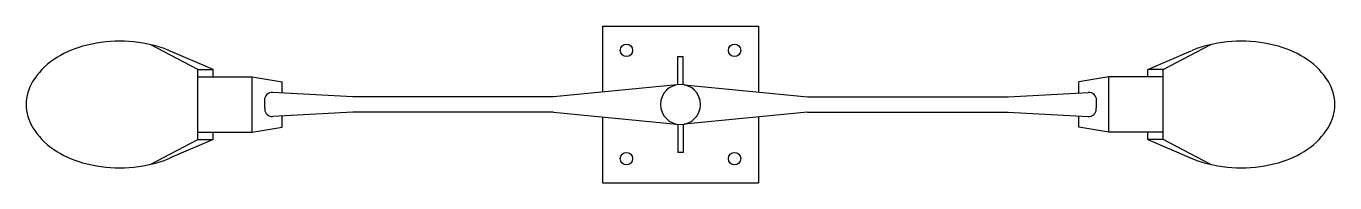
# Model space of a CAD drawing. Header units: millimetres. Extents: x -2521 to 2513, y -300 to 301.
import ezdxf

# ---------------------------------------------------------------- set-up
doc = ezdxf.new("R2010")
doc.units = ezdxf.units.MM
doc.layers.add('ceco.net 260', color=7, linetype='Continuous')

msp = doc.modelspace()

# ---------------------------------------------------------------- linework, layer by layer
at = {"layer": 'ceco.net 260', "linetype": 'ByBlock'}
for p, q in [((-304.5, 301.3), (296.7, 301.3)), ((-304.5, 301.3), (-304.5, 48.7)), ((296.7, 301.3), (296.7, 48.7)), ((-1861.1, 134.5), (-2044, 231)), ((-1801.2, 134.5), (-1969, 207.1)), ((1793.4, 134.5), (1961.2, 207.1)), ((1853.4, 134.5), (2036.2, 231)), ((-13.9, 76.9), (-13.9, 185.6)), ((-13.9, 185.6), (6.1, 185.6)), ((6.1, 76.9), (6.1, 185.6)), ((-1861.1, 134.5), (-1801.2, 134.5)), ((-1861.1, -133.2), (-1861.1, 134.5)), ((-1861.1, 107.4), (-1651.1, 107.4)), ((-1801.2, 107.4), (-1801.2, 134.5)), ((-1651.1, 107.4), (-1536.3, 87.6)), ((-1651.1, -106), (-1651.1, 107.4)), ((1643.3, 107.4), (1528.5, 87.6)), ((1643.3, -106), (1643.3, 107.4)), ((1853.4, 107.4), (1643.3, 107.4)), ((1793.4, 107.4), (1793.4, 134.5)), ((1853.4, 134.5), (1793.4, 134.5)), ((1853.4, -133.2), (1853.4, 134.5)), ((-1536.3, 45.2), (-1536.3, 87.6)), ((-18.5, 76.2), (-492.2, 30.7)), ((10.8, 76.2), (484.4, 30.7)), ((1528.5, 45.2), (1528.5, 87.6)), ((-1536.3, -86.3), (-1536.3, -43.9)), ((-492.2, -29.3), (-18.5, -74.9)), ((-304.5, -47.4), (-304.5, -300)), ((484.4, -29.3), (10.8, -74.9)), ((296.7, -47.4), (296.7, -300)), ((1528.5, -86.3), (1528.5, -43.9)), ((-1651.1, -106), (-1536.3, -86.3)), ((-13.9, -75.6), (-13.9, -184.3)), ((6.1, -75.6), (6.1, -184.3)), ((1643.3, -106), (1528.5, -86.3)), ((-2044, -229.7), (-1861.1, -133.2)), ((-1801.2, -133.2), (-1969, -205.8)), ((-1861.1, -106), (-1651.1, -106)), ((-1861.1, -133.2), (-1801.2, -133.2)), ((-1801.2, -133.2), (-1801.2, -106)), ((1853.4, -106), (1643.3, -106)), ((1793.4, -133.2), (1793.4, -106)), ((1793.4, -133.2), (1961.2, -205.8)), ((1853.4, -133.2), (1793.4, -133.2)), ((2036.2, -229.7), (1853.4, -133.2)), ((6.1, -184.3), (-13.9, -184.3)), ((-304.5, -300), (296.7, -300))]:
    msp.add_line(p, q, dxfattribs=at)
at = {"layer": 'ceco.net 260'}
for p, q in [((-1264.7, 30.7), (-1572.8, 47.1)), ((-492.2, 30.7), (-1264.7, 30.7)), ((484.4, 30.7), (1256.9, 30.7)), ((1256.9, 30.7), (1565, 47.1)), ((-1264.7, -29.3), (-1571.9, -45.8)), ((-492.2, -29.3), (-1264.7, -29.3)), ((484.4, -29.3), (1256.9, -29.3)), ((1256.9, -29.3), (1564.1, -45.8))]:
    msp.add_line(p, q, dxfattribs=at)
at = {"layer": 'ceco.net 260', "linetype": 'ByBlock'}
for centre in [(-211.8, 208.6), (204.1, 208.6), (-211.8, -207.3), (204.1, -207.3)]:
    msp.add_circle(centre, 23.9, dxfattribs=at)
for centre, radius, start, end in [((-2200.6, -145.3), 383.9, 105.6417, 124.0568), ((-2160.9, -286.8), 530.8, 90, 105.6417), ((-2160.9, -286.8), 530.8, 74.3583, 90), ((-2121.3, -145.3), 383.9, 66.6202, 74.3583), ((2113.6, -145.3), 383.9, 105.6417, 113.3798), ((2153.2, -286.8), 530.8, 90, 105.6417), ((2153.2, -286.8), 530.8, 74.3583, 90), ((2192.8, -145.3), 383.9, 55.9432, 74.3583), ((-2261, -55.8), 275.9, 124.0568, 148.5007), ((2253.3, -55.8), 275.9, 31.4993, 55.9432), ((-2353.2, 0.7), 167.8, 148.5007, 180), ((-3.9, 0.7), 76.9, 90, 270), ((-3.9, 0.7), 76.9, 270, 90), ((2345.4, 0.7), 167.8, 0, 31.4993), ((-2353.2, 0.7), 167.8, 180, 211.4993), ((2345.4, 0.7), 167.8, 328.5007, 0), ((-2261, 57.1), 275.9, 211.4993, 235.9432), ((2253.3, 57.1), 275.9, 304.0568, 328.5007), ((-2200.6, 146.6), 383.9, 235.9432, 254.3583), ((2192.8, 146.6), 383.9, 285.6417, 304.0568), ((-2160.9, 288.1), 530.8, 254.3583, 270), ((-2160.9, 288.1), 530.8, 270, 285.6417), ((-2121.3, 146.6), 383.9, 285.6417, 293.3798), ((2113.6, 146.6), 383.9, 246.6202, 254.3583), ((2153.2, 288.1), 530.8, 254.3583, 270), ((2153.2, 288.1), 530.8, 270, 285.6417)]:
    msp.add_arc(centre, radius, start, end, dxfattribs=at)
at = {"layer": 'ceco.net 260'}
for centre, radius, start, end in [((-1574.4, 17.2), 30, 86.9429, 180.0218), ((-973.7, 17.4), 630.7, 180.0218, 183.1658), ((1566.6, 17.2), 30, 359.9782, 93.0571), ((965.9, 17.4), 630.7, 356.8342, 359.9782), ((-1573.5, -15.8), 30, 183.1658, 273.0571), ((1565.7, -15.8), 30, 266.9429, 356.8342)]:
    msp.add_arc(centre, radius, start, end, dxfattribs=at)

doc.saveas('drawing.dxf')
